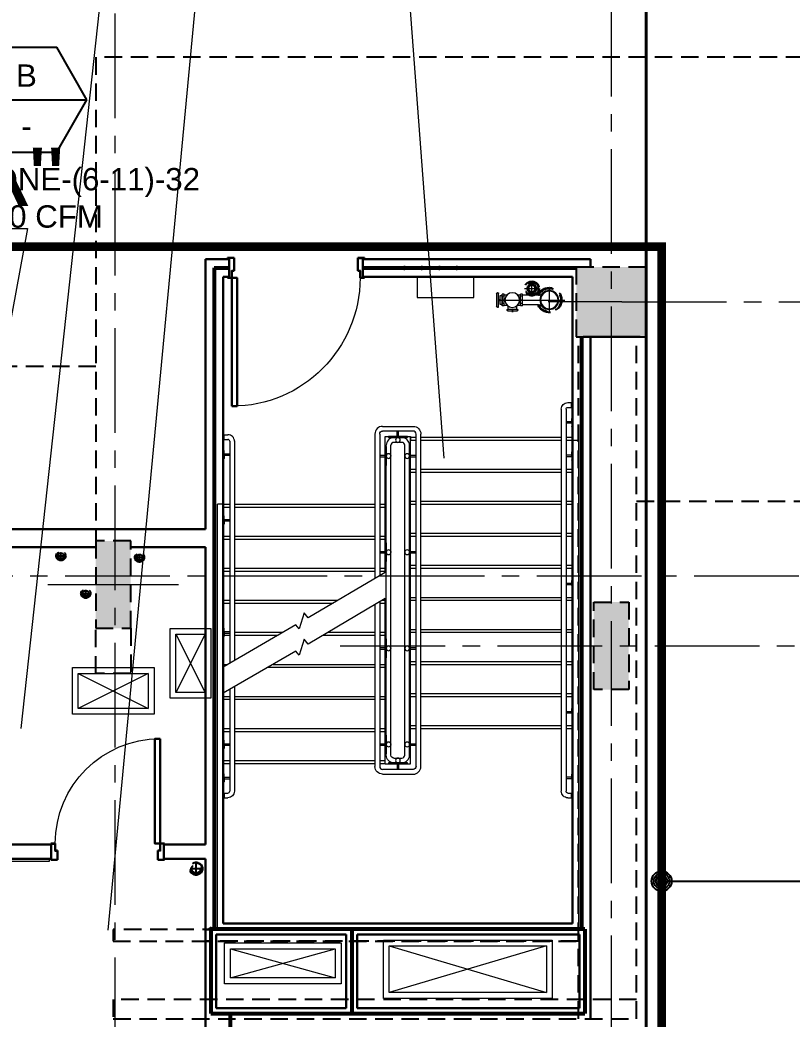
# Model space of a CAD drawing. Header units: inches. Extents: x -26012 to 27, y -3347 to 2082.
# Drawn here: x -23424.1 to -23158.9, y 775.1 to 1118 of the extents above; entities that cross this region are included whole.
import ezdxf
from ezdxf import colors
from ezdxf.entities.mleader import LeaderData, LeaderLine
from ezdxf.enums import TextEntityAlignment as Align
from ezdxf.math import Vec2, Vec3

# ---------------------------------------------------------------- set-up
doc = ezdxf.new("R2010")
doc.units = ezdxf.units.IN
doc.header["$LTSCALE"] = 48
doc.header["$MEASUREMENT"] = 0
for name, pattern in [('A_Column Grid$0$CENTER2', [1.125, 0.75, -0.125, 0.125, -0.125]), ('Core Callout Boundary$0$DASHED2', [0.375, 0.25, -0.125]), ('NB - 5th floor_plan$0$HIDDEN2', [0.1875, 0.125, -0.0625])]:
    doc.linetypes.add(name, pattern=pattern)
doc.layers.get('0').update_dxf_attribs({"plot": 0})
for name, color, linetype in [('A104$0$A-ANNO-PATT-1-12', 8, 'Continuous'), ('A104$0$A-AREA-IDEN', 8, 'Continuous'), ('A104$0$A-DOOR', 8, 'Continuous'), ('A104$0$A-DOOR-FRAM', 8, 'Continuous'), ('A104$0$A-FLOR-CURB', 8, 'Continuous'), ('A104$0$A-FLOR-HRAL', 8, 'Continuous'), ('A104$0$A-FLOR-OPENING', 8, 'Continuous'), ('A104$0$A-FLOR-SLAB', 8, 'Continuous'), ('A104$0$A-FLOR-SPRK', 8, 'Continuous'), ('A104$0$A-FLOR-STRS', 8, 'Continuous'), ('A104$0$A-GRID-COLS', 8, 'Continuous'), ('A104$0$A-PLYWOOD', 8, 'Continuous'), ('A104$0$A-WALL-FULL-INTR', 8, 'Continuous'), ('A104$0$bc104 - A-WALL-FIRE', 8, 'Continuous'), ('A104$0$M-HVAC-Supp', 8, 'Continuous'), ('A_Column Grid$0$A-GRID-GRD1-15', 8, 'A_Column Grid$0$CENTER2'), ('Core Callout Boundary$0$A-Detl-Iden', 6, 'Continuous'), ('Core Callout Boundary$0$M-Anno-Symb', 102, 'Continuous'), ('M-HVAC-anno', 6, 'Continuous'), ('M-HVAC-blck', 6, 'Continuous'), ('M-HVAC-TEXT', 6, 'Continuous'), ('NB - 5th floor_plan$0$stcbeams', 1, 'NB - 5th floor_plan$0$HIDDEN2'), ('NB - 5th floor_plan$0$STCCOLS1', 1, 'NB - 5th floor_plan$0$HIDDEN2'), ('NB - 5th floor_plan$0$STDROPS', 1, 'NB - 5th floor_plan$0$HIDDEN2'), ('NB - 5th floor_plan$0$STPJ', 1, 'NB - 5th floor_plan$0$HIDDEN2'), ('NB - 5th floor_plan$0$STWETSTACK', 1, 'NB - 5th floor_plan$0$HIDDEN2'), ('XREF', 8, 'Continuous')]:
    doc.layers.add(name, color=color, linetype=linetype)
doc.styles.add('A104$0$Arial', font='arial.ttf', dxfattribs={"height": 0.076839})
doc.styles.add('Core Callout Boundary$0$MAMEP ANNO', font='arial.ttf', dxfattribs={"height": 0.101562})
doc.styles.add('M08', font='arial.ttf', dxfattribs={"height": 7.68})
doc.styles.get("Standard").update_dxf_attribs({"font": 'simplex.shx'})

# ---------------------------------------------------------------- blocks, each defined once
blk = doc.blocks.new('A104')
at = {"layer": 'A104$0$A-ANNO-PATT-1-12', "lineweight": 30}
for points in [[(-23209.0239, 1009.1697, 0), (-23209.0239, 1033.1697, 0), (-23233.0239, 1009.1697, 0), (-23233.0239, 1033.1697, 0)], [(-23386.0364, 909.1574), (-23386.0364, 939.1574), (-23398.0364, 909.1574), (-23398.0364, 939.1574)], [(-23227.0133, 918.1574), (-23215.0134, 918.1574), (-23227.0133, 888.1574), (-23215.0134, 888.1574)]]:
    blk.add_solid(points, dxfattribs=at)
at = {"layer": 'A104$0$A-AREA-IDEN', "lineweight": 13}
blk.add_line((-23567.0737, 1046.3437, 0.2066), (-23421.5321, 1046.3437, 0.2066), dxfattribs=at)
at = {"layer": 'A104$0$A-AREA-IDEN', "lineweight": 0}
blk.add_line((-23421.5321, 1046.3437, 0.2066), (-23468.6698, 790.0692, 0.2066), dxfattribs=at)
at = {"layer": 'A104$0$A-AREA-IDEN', "lineweight": 0, "elevation": 0.2066, "flags": 128}
for points in [[(-23342.5379, 1325.3785), (-23305.4204, 1325.3785), (-23278.459, 967.614)], [(-23421.5321, 1233.5393), (-23353.4468, 1233.5393), (-23393.9075, 805.6001)], [(-23410.8926, 1139.502), (-23394.8812, 1139.5163), (-23423.755, 874.7674)]]:
    blk.add_lwpolyline(points, dxfattribs=at)
at = {"layer": 'A104$0$A-DOOR', "lineweight": 0, "extrusion": (0, 0, -1)}
for centre, radius, start, end in [((23351.273, 1029.4198), 44, 180, 270), ((23375.9727, 835.2821), 36, 0, 90)]:
    blk.add_arc(centre, radius, start, end, dxfattribs=at)
at = {"layer": 'A104$0$A-DOOR', "lineweight": 30}
for points in [[(-23351.273, 985.4198), (-23349.523, 985.4198), (-23349.523, 1029.4198), (-23351.273, 1029.4198)], [(-23375.9727, 871.2821), (-23377.7227, 871.2821), (-23377.7227, 835.2821), (-23375.9727, 835.2821)]]:
    blk.add_3dface(points, dxfattribs=at)
at = {"layer": 'A104$0$A-DOOR-FRAM', "lineweight": 30}
for p, q in [((-23350.5221, 1036.2947), (-23352.7736, 1036.2947)), ((-23352.7736, 1036.2947), (-23352.7736, 1035.9197)), ((-23350.5221, 1031.8419), (-23350.5221, 1036.2947)), ((-23308.0231, 1036.2947), (-23305.7717, 1036.2947)), ((-23308.0231, 1031.8419), (-23308.0231, 1036.2947)), ((-23305.7717, 1036.2947), (-23305.7717, 1035.9197)), ((-23352.7736, 1029.4197), (-23352.7736, 1029.7947)), ((-23352.7736, 1029.4197), (-23351.2726, 1029.4197)), ((-23351.2726, 1029.4197), (-23351.2726, 1031.8419)), ((-23351.2726, 1031.8419), (-23350.5221, 1031.8419)), ((-23307.2726, 1031.8419), (-23308.0231, 1031.8419)), ((-23307.2726, 1029.4197), (-23307.2726, 1031.8419)), ((-23305.7717, 1029.4197), (-23307.2726, 1029.4197)), ((-23305.7717, 1029.4197), (-23305.7717, 1029.7947)), ((-23413.4741, 835.2822), (-23411.9731, 835.2822)), ((-23413.4741, 835.2822), (-23413.4741, 834.9072)), ((-23411.9731, 835.2822), (-23411.9731, 832.86)), ((-23374.4721, 835.2822), (-23375.9731, 835.2822)), ((-23375.9731, 835.2822), (-23375.9731, 832.86)), ((-23374.4721, 835.2822), (-23374.4721, 834.9072)), ((-23413.4741, 829.6605), (-23413.4741, 830.0355)), ((-23411.9731, 832.86), (-23411.2226, 832.86)), ((-23411.2226, 832.86), (-23411.2226, 829.6605)), ((-23375.9731, 832.86), (-23376.7236, 832.86)), ((-23376.7236, 832.86), (-23376.7236, 829.6572)), ((-23374.4721, 829.6572), (-23374.4721, 830.0322)), ((-23411.2226, 829.6605), (-23413.4741, 829.6605)), ((-23376.7236, 829.6572), (-23374.4721, 829.6572))]:
    blk.add_line(p, q, dxfattribs=at)
at = {"layer": 'A104$0$A-DOOR-FRAM', "lineweight": 13}
for p, q in [((-23352.6235, 1035.9197), (-23352.7736, 1035.9197)), ((-23350.6722, 1036.1446), (-23352.6235, 1036.1446)), ((-23352.6235, 1036.1446), (-23352.6235, 1035.9197)), ((-23350.6722, 1031.992), (-23350.6722, 1036.1446)), ((-23307.873, 1031.992), (-23307.873, 1036.1446)), ((-23307.873, 1036.1446), (-23305.9218, 1036.1446)), ((-23305.9218, 1036.1446), (-23305.9218, 1035.9197)), ((-23305.9218, 1035.9197), (-23305.7717, 1035.9197)), ((-23352.7736, 1029.7947), (-23352.6235, 1029.7947)), ((-23352.6235, 1029.5698), (-23352.6235, 1029.7947)), ((-23352.6235, 1029.5698), (-23351.4227, 1029.5698)), ((-23351.4227, 1029.5698), (-23351.4227, 1031.992)), ((-23351.4227, 1031.992), (-23350.6722, 1031.992)), ((-23307.1225, 1031.992), (-23307.873, 1031.992)), ((-23307.1225, 1029.5698), (-23307.1225, 1031.992)), ((-23305.9218, 1029.5698), (-23307.1225, 1029.5698)), ((-23305.7717, 1029.7947), (-23305.9218, 1029.7947)), ((-23305.9218, 1029.5698), (-23305.9218, 1029.7947)), ((-23413.4741, 834.9072), (-23413.324, 834.9072)), ((-23413.324, 835.1321), (-23412.1232, 835.1321)), ((-23413.324, 835.1321), (-23413.324, 834.9072)), ((-23412.1232, 835.1321), (-23412.1232, 832.7099)), ((-23374.6222, 835.1321), (-23375.823, 835.1321)), ((-23375.823, 835.1321), (-23375.823, 832.7099)), ((-23374.6222, 835.1321), (-23374.6222, 834.9072)), ((-23374.4721, 834.9072), (-23374.6222, 834.9072)), ((-23413.324, 830.0355), (-23413.4741, 830.0355)), ((-23413.324, 829.8106), (-23413.324, 830.0355)), ((-23412.1232, 832.7099), (-23411.3727, 832.7099)), ((-23411.3727, 832.7099), (-23411.3727, 829.8106)), ((-23375.823, 832.7099), (-23376.5735, 832.7099)), ((-23376.5735, 832.7099), (-23376.5735, 829.8073)), ((-23374.6222, 829.8073), (-23374.6222, 830.0322)), ((-23374.6222, 830.0322), (-23374.4721, 830.0322)), ((-23411.3727, 829.8106), (-23413.324, 829.8106)), ((-23376.5735, 829.8073), (-23374.6222, 829.8073))]:
    blk.add_line(p, q, dxfattribs=at)
at = {"layer": 'A104$0$A-FLOR-CURB', "lineweight": 0}
for points in [[(-23372.5236, 909.1574), (-23358.5236, 909.1574), (-23358.5236, 885.1574), (-23372.5236, 885.1574)], [(-23406.0337, 895.6574), (-23378.0337, 895.6574), (-23378.0337, 879.6574), (-23406.0337, 879.6574)]]:
    blk.add_3dface(points, dxfattribs=at)
at = {"layer": 'A104$0$A-FLOR-HRAL', "lineweight": 13}
for p, q in [((-23238.1484, 984.3431), (-23238.1484, 853.2315)), ((-23236.5234, 984.3431), (-23236.5234, 853.2315)), ((-23235.8984, 986.6186), (-23234.6486, 986.6186)), ((-23235.8984, 984.9707), (-23234.6486, 984.9707)), ((-23234.6486, 984.9707), (-23234.6486, 986.6186)), ((-23299.5236, 978.4822), (-23289.0236, 978.4822)), ((-23353.8988, 975.6073), (-23352.6486, 975.6073)), ((-23353.8988, 973.9823), (-23353.8988, 975.6073)), ((-23353.8988, 973.9823), (-23352.6486, 973.9823)), ((-23302.1482, 975.8572), (-23302.1486, 926.2911)), ((-23300.5232, 975.8569), (-23300.5236, 927.2499)), ((-23289.0236, 976.8572), (-23299.5236, 976.8572)), ((-23292.8986, 974.6072), (-23295.6486, 974.6072)), ((-23288.0239, 861.7322), (-23288.0235, 975.8568)), ((-23286.3989, 861.7322), (-23286.3985, 975.858)), ((-23352.0228, 973.3573), (-23352.0234, 897.1706)), ((-23350.3979, 973.4734), (-23350.3984, 898.1087)), ((-23298.2735, 926.6135), (-23298.2732, 971.9765)), ((-23296.6485, 927.5723), (-23296.6482, 971.9787)), ((-23292.8986, 972.9822), (-23295.6486, 972.9822)), ((-23291.899, 865.6078), (-23291.8986, 971.9822)), ((-23290.274, 865.6082), (-23290.2736, 971.9822)), ((-23298.274, 865.6072), (-23298.2735, 926.6135)), ((-23296.649, 865.6072), (-23296.6485, 927.5723)), ((-23302.1486, 917.2911), (-23302.149, 861.7322)), ((-23300.5236, 918.2499), (-23300.524, 861.7325)), ((-23352.0235, 888.1706), (-23352.024, 853.2314)), ((-23350.3985, 889.1086), (-23350.399, 853.2314)), ((-23295.649, 864.6072), (-23292.899, 864.6072)), ((-23289.0239, 860.7322), (-23299.524, 860.7322)), ((-23295.649, 862.9822), (-23292.899, 862.9822)), ((-23299.524, 859.1072), (-23289.0239, 859.1072)), ((-23353.8989, 852.6064), (-23352.649, 852.6064)), ((-23353.8989, 852.6064), (-23353.8989, 850.9814)), ((-23353.8989, 850.9814), (-23352.649, 850.9814)), ((-23235.8984, 852.6065), (-23234.6484, 852.6065)), ((-23235.8984, 850.9815), (-23234.6484, 850.9815)), ((-23234.6484, 850.9815), (-23234.6484, 852.6065))]:
    blk.add_line(p, q, dxfattribs=at)
at = {"layer": 'A104$0$A-FLOR-HRAL', "lineweight": 0}
for p, q in [((-23234.5559, 979.7865), (-23234.5559, 981.0966)), ((-23234.3123, 981.2841), (-23234.3684, 981.2841)), ((-23234.3123, 978.2773), (-23234.3123, 981.2841)), ((-23234.6809, 980.0365), (-23236.5245, 980.0365)), ((-23234.6809, 979.5365), (-23236.5245, 979.5365)), ((-23234.5559, 979.7865), (-23234.5559, 978.4648)), ((-23234.3123, 978.2773), (-23234.3684, 978.2773)), ((-23294.5236, 974.6072), (-23294.5236, 976.8572)), ((-23294.0236, 974.6072), (-23294.0236, 976.8572)), ((-23354.2351, 970.2982), (-23354.179, 970.2982)), ((-23354.2351, 967.2915), (-23354.2351, 970.2982)), ((-23354.2351, 967.2915), (-23354.179, 967.2915)), ((-23353.9915, 968.8006), (-23353.9915, 970.1107)), ((-23353.9915, 968.8006), (-23353.9915, 967.479)), ((-23353.8665, 969.0506), (-23352.0229, 969.0506)), ((-23353.8665, 968.5506), (-23352.0229, 968.5506)), ((-23300.5233, 968.5447), (-23298.2733, 968.5447)), ((-23300.5233, 968.0447), (-23298.2733, 968.0447)), ((-23290.2736, 968.5447), (-23288.0236, 968.5447)), ((-23290.2736, 968.0447), (-23288.0236, 968.0447)), ((-23234.6809, 968.5505), (-23236.5245, 968.5505)), ((-23234.6809, 968.0505), (-23236.5245, 968.0505)), ((-23234.5559, 968.3005), (-23234.5559, 969.6106)), ((-23234.5559, 968.3005), (-23234.5559, 966.9788)), ((-23234.3123, 969.7981), (-23234.3684, 969.7981)), ((-23234.3123, 966.7913), (-23234.3123, 969.7981)), ((-23234.3123, 966.7913), (-23234.3684, 966.7913)), ((-23354.2351, 947.7983), (-23354.179, 947.7983)), ((-23354.2351, 947.7983), (-23354.2351, 944.7915)), ((-23353.9915, 946.2891), (-23353.9915, 947.6108)), ((-23353.8665, 946.5391), (-23352.0229, 946.5391)), ((-23354.2351, 944.7915), (-23354.179, 944.7915)), ((-23353.9915, 946.2891), (-23353.9915, 944.979)), ((-23353.8665, 946.0391), (-23352.0229, 946.0391)), ((-23300.5233, 935.5447), (-23298.2733, 935.5447)), ((-23300.5233, 935.0447), (-23298.2733, 935.0447)), ((-23290.2736, 935.5447), (-23288.0236, 935.5447)), ((-23290.2736, 935.0447), (-23288.0236, 935.0447)), ((-23234.6809, 924.5386), (-23236.5245, 924.5386)), ((-23234.6809, 924.0386), (-23236.5245, 924.0386)), ((-23234.5559, 924.2886), (-23234.5559, 925.6103)), ((-23234.5559, 924.2886), (-23234.5559, 922.9785)), ((-23234.3123, 925.7978), (-23234.3684, 925.7978)), ((-23234.3123, 922.791), (-23234.3684, 922.791)), ((-23234.3123, 925.7978), (-23234.3123, 922.791)), ((-23354.2351, 909.2982), (-23354.179, 909.2982)), ((-23354.2351, 909.2982), (-23354.2351, 906.2914)), ((-23353.9915, 907.789), (-23353.9915, 909.1107)), ((-23354.2351, 906.2914), (-23354.179, 906.2914)), ((-23353.9915, 907.789), (-23353.9915, 906.4789)), ((-23353.8665, 908.039), (-23352.0229, 908.039)), ((-23353.8665, 907.539), (-23352.0229, 907.539)), ((-23300.5233, 902.5447), (-23298.2733, 902.5447)), ((-23300.5233, 902.0447), (-23298.2733, 902.0447)), ((-23290.2736, 902.5447), (-23288.0236, 902.5447)), ((-23290.2736, 902.0447), (-23288.0236, 902.0447)), ((-23234.5558, 880.2882), (-23234.5558, 881.6099)), ((-23234.3123, 881.7974), (-23234.3683, 881.7974)), ((-23234.3123, 881.7974), (-23234.3123, 878.7906)), ((-23234.6808, 880.5382), (-23236.5245, 880.5382)), ((-23234.6808, 880.0382), (-23236.5245, 880.0382)), ((-23234.5558, 880.2882), (-23234.5558, 878.9781)), ((-23234.3123, 878.7906), (-23234.3683, 878.7906)), ((-23354.2351, 870.7981), (-23354.179, 870.7981)), ((-23354.2351, 870.7981), (-23354.2351, 867.7913)), ((-23354.2351, 867.7913), (-23354.179, 867.7913)), ((-23353.9915, 869.2889), (-23353.9915, 870.6106)), ((-23353.9915, 869.2889), (-23353.9915, 867.9788)), ((-23353.8665, 869.5389), (-23352.0229, 869.5389)), ((-23353.8665, 869.0389), (-23352.0229, 869.0389)), ((-23300.5233, 869.5447), (-23298.2733, 869.5447)), ((-23300.5233, 869.0447), (-23298.2733, 869.0447)), ((-23290.2736, 869.5447), (-23288.0236, 869.5447)), ((-23290.2736, 869.0447), (-23288.0236, 869.0447)), ((-23294.524, 862.9822), (-23294.524, 860.7322)), ((-23294.024, 862.9822), (-23294.024, 860.7322)), ((-23354.2351, 859.2973), (-23354.179, 859.2973)), ((-23354.2351, 859.2973), (-23354.2351, 856.2906)), ((-23353.9915, 857.7882), (-23353.9915, 859.1098)), ((-23353.9915, 857.7882), (-23353.9915, 856.4781)), ((-23353.8665, 858.0382), (-23352.0229, 858.0382)), ((-23353.8665, 857.5382), (-23352.0229, 857.5382)), ((-23234.6809, 858.0382), (-23236.5245, 858.0382)), ((-23234.6809, 857.5382), (-23236.5245, 857.5382)), ((-23234.5559, 857.7882), (-23234.5559, 859.1098)), ((-23234.5559, 857.7882), (-23234.5559, 856.4781)), ((-23234.3123, 859.2973), (-23234.3684, 859.2973)), ((-23234.3123, 859.2973), (-23234.3123, 856.2906)), ((-23354.2351, 856.2906), (-23354.179, 856.2906)), ((-23234.3123, 856.2906), (-23234.3684, 856.2906))]:
    blk.add_line(p, q, dxfattribs=at)
at = {"layer": 'A104$0$A-FLOR-HRAL', "lineweight": 13, "extrusion": (0, 0, -1)}
for centre, radius, start, end in [((23235.8984, 984.3686), 2.25, 0.12651, 89.999997), ((23235.8984, 984.3457), 0.625, 359.761896, 89.999997), ((23289.0236, 975.8572), 2.625, 90, 179.982985), ((23299.5236, 975.8572), 1, 359.984657, 90.000033), ((23295.649, 865.6072), 2.625, 270.000001, 360), ((23295.649, 865.6072), 1, 270.000001, 360), ((23299.524, 861.7322), 2.625, 270, 360), ((23289.0239, 861.7322), 1, 180, 270.000033), ((23352.649, 853.2314), 2.25, 179.999997, 269.999996), ((23235.8984, 853.2315), 2.25, 269.999997, 359.999999), ((23235.8984, 853.2315), 0.625, 269.999997, 359.999999)]:
    blk.add_arc(centre, radius, start, end, dxfattribs=at)
at = {"layer": 'A104$0$A-FLOR-HRAL', "lineweight": 0, "extrusion": (0, 0, -1)}
for centre, radius, start, end in [((23234.3684, 981.0966), 0.1875, 0, 90), ((23234.6809, 979.4115), 0.125, 90, 180), ((23234.3684, 978.4648), 0.1875, 270, 0), ((23353.8665, 969.1756), 0.125, 270, 0), ((23234.6809, 967.9255), 0.125, 90, 180), ((23234.3684, 969.6106), 0.1875, 0, 90), ((23234.3684, 966.9788), 0.1875, 270, 0), ((23354.179, 947.6108), 0.1875, 90, 180), ((23353.8665, 946.6641), 0.125, 270, 0), ((23354.179, 944.979), 0.1875, 180, 270), ((23234.6809, 923.9136), 0.125, 90, 180), ((23354.179, 909.1107), 0.1875, 90, 180), ((23354.179, 906.4789), 0.1875, 180, 270), ((23353.8665, 908.164), 0.125, 270, 0), ((23234.6808, 879.9132), 0.125, 90, 180), ((23354.179, 870.6106), 0.1875, 90, 180), ((23354.179, 867.9788), 0.1875, 180, 270), ((23353.8665, 869.6639), 0.125, 270, 0), ((23354.179, 859.1098), 0.1875, 90, 180), ((23353.8665, 858.1632), 0.125, 270, 0), ((23234.6809, 857.4132), 0.125, 90, 180), ((23354.179, 856.4781), 0.1875, 180, 270)]:
    blk.add_arc(centre, radius, start, end, dxfattribs=at)
at = {"layer": 'A104$0$A-FLOR-HRAL', "lineweight": 13}
for centre, radius, start, end in [((-23299.5236, 975.8572), 2.625, 90, 180), ((-23352.6486, 973.3573), 2.25, 0.000003, 90.000003), ((-23352.6486, 973.3573), 0.625, 0.000003, 90.000004), ((-23295.6486, 971.9822), 2.625, 89.999967, 180.123302), ((-23292.8986, 971.9822), 2.625, 0, 89.999967), ((-23289.0236, 975.8572), 1, 359.976506, 90.000033), ((-23295.6486, 971.9822), 1, 89.999967, 180.199773), ((-23292.8986, 971.9822), 1, 0, 89.999967), ((-23292.899, 865.6072), 2.625, 269.999999, 0.021476), ((-23292.899, 865.6072), 1, 269.999999, 0.034794), ((-23299.524, 861.7322), 1, 179.983187, 270.000033), ((-23289.0239, 861.7322), 2.625, 270, 0.000889), ((-23352.649, 853.2314), 0.625, 270.000003, 0.000003)]:
    blk.add_arc(centre, radius, start, end, dxfattribs=at)
at = {"layer": 'A104$0$A-FLOR-HRAL', "lineweight": 0}
for centre, radius, start, end in [((-23234.6809, 980.1615), 0.125, 270, 0), ((-23354.179, 970.1107), 0.1875, 0, 90), ((-23354.179, 967.479), 0.1875, 270, 0), ((-23353.8665, 968.4256), 0.125, 90, 180), ((-23234.6809, 968.6755), 0.125, 270, 0), ((-23353.8665, 945.9141), 0.125, 90, 180), ((-23234.6809, 924.6636), 0.125, 270, 0), ((-23234.3684, 925.6103), 0.1875, 90, 180), ((-23234.3684, 922.9785), 0.1875, 180, 270), ((-23353.8665, 907.414), 0.125, 90, 180), ((-23234.3683, 881.6099), 0.1875, 90, 180), ((-23234.6808, 880.6632), 0.125, 270, 0), ((-23234.3683, 878.9781), 0.1875, 180, 270), ((-23353.8665, 868.9139), 0.125, 90, 180), ((-23353.8665, 857.4132), 0.125, 90, 180), ((-23234.6809, 858.1632), 0.125, 270, 0), ((-23234.3684, 859.1098), 0.1875, 90, 180), ((-23234.3684, 856.4781), 0.1875, 180, 270)]:
    blk.add_arc(centre, radius, start, end, dxfattribs=at)
at = {"layer": 'A104$0$A-FLOR-OPENING', "lineweight": 0}
for p, q in [((-23286.3986, 973.7947), (-23238.1483, 973.7947)), ((-23236.5234, 973.7947), (-23232.2736, 973.7947)), ((-23232.2736, 973.7947), (-23232.2732, 805.7947)), ((-23356.2739, 805.7948), (-23356.2737, 951.795)), ((-23354.2737, 951.795), (-23356.2737, 951.795)), ((-23350.3986, 951.795), (-23302.1486, 951.795)), ((-23232.2732, 805.7947), (-23356.2739, 805.7948))]:
    blk.add_line(p, q, dxfattribs=at)
at = {"layer": 'A104$0$A-FLOR-OPENING', "lineweight": 0, "flags": 128}
blk.add_lwpolyline([(-23300.5236, 951.795), (-23298.6486, 951.795), (-23298.6486, 974.9822), (-23289.8986, 974.9822), (-23289.8986, 973.7947), (-23288.0236, 973.7947)], dxfattribs=at)
at = {"layer": 'A104$0$A-FLOR-OPENING', "lineweight": 0}
for points in [[(-23370.5236, 907.1574), (-23360.5236, 907.1574), (-23360.5236, 887.1574), (-23370.5236, 887.1574)], [(-23404.0337, 893.6574), (-23380.0337, 893.6574), (-23380.0337, 881.6574), (-23404.0337, 881.6574)], [(-23353.7736, 801.1574), (-23313.7736, 801.1574), (-23313.7736, 787.1574), (-23353.7736, 787.1574)], [(-23299.2736, 802.1574), (-23241.2736, 802.1574), (-23241.2736, 782.1574), (-23299.2736, 782.1574)]]:
    blk.add_3dface(points, dxfattribs=at)
at = {"layer": 'A104$0$A-FLOR-SLAB', "lineweight": 0}
for p, q in [((-23370.5236, 907.1574), (-23360.5236, 887.1574)), ((-23360.5236, 907.1574), (-23370.5236, 887.1574)), ((-23404.0337, 893.6574), (-23380.0337, 881.6574)), ((-23380.0337, 893.6574), (-23404.0337, 881.6574))]:
    blk.add_line(p, q, dxfattribs=at)
at = {"layer": 'A104$0$A-FLOR-SPRK', "lineweight": 0}
for p, q in [((-23250.7503, 1025.7947), (-23245.797, 1025.7947)), ((-23248.2736, 1023.318), (-23248.2736, 1028.2713)), ((-23242.2736, 1026.1754), (-23242.2736, 1021.845)), ((-23259.6585, 1021.845), (-23242.2736, 1021.845)), ((-23242.2736, 1021.845), (-23236.985, 1021.845)), ((-23242.2736, 1021.845), (-23242.2736, 1017.5146))]:
    blk.add_line(p, q, dxfattribs=at)
at = {"layer": 'A104$0$A-FLOR-SPRK', "lineweight": 13}
for p, q in [((-23258.4719, 1019.846), (-23258.4719, 1023.868)), ((-23257.7219, 1023.845), (-23258.4719, 1023.845)), ((-23257.7407, 1023.1134), (-23258.4719, 1023.1134)), ((-23257.7219, 1019.845), (-23257.7219, 1023.845)), ((-23257.7219, 1023.595), (-23256.7822, 1023.595)), ((-23253.1902, 1023.595), (-23252.1793, 1023.595)), ((-23252.1793, 1019.846), (-23252.1793, 1023.868)), ((-23251.4293, 1023.845), (-23252.1793, 1023.845)), ((-23251.4481, 1023.1134), (-23252.1793, 1023.1134)), ((-23251.4293, 1019.845), (-23251.4293, 1023.845)), ((-23245.9618, 1023.47), (-23251.4293, 1023.47)), ((-23257.7407, 1020.6927), (-23258.4907, 1020.6927)), ((-23257.7407, 1021.8418), (-23258.4719, 1021.8418)), ((-23257.7219, 1020.6927), (-23258.4719, 1020.6927)), ((-23257.7219, 1019.845), (-23258.4719, 1019.845)), ((-23257.7219, 1020.095), (-23256.7822, 1020.095)), ((-23256.6807, 1018.7569), (-23253.1807, 1018.7569)), ((-23256.6807, 1018.0821), (-23256.6807, 1018.7569)), ((-23256.4307, 1018.7569), (-23256.4307, 1019.7618)), ((-23253.4307, 1018.7569), (-23253.4307, 1019.8667)), ((-23253.1807, 1018.0821), (-23253.1807, 1018.7569)), ((-23253.164, 1020.095), (-23252.1793, 1020.095)), ((-23251.4481, 1020.6927), (-23252.1981, 1020.6927)), ((-23251.4481, 1021.8418), (-23252.1793, 1021.8418)), ((-23251.4293, 1020.6927), (-23252.1793, 1020.6927)), ((-23251.4293, 1019.845), (-23252.1793, 1019.845)), ((-23245.9618, 1020.22), (-23251.4293, 1020.22)), ((-23256.6807, 1018.0821), (-23253.1807, 1018.0821))]:
    blk.add_line(p, q, dxfattribs=at)
at = {"layer": 'A104$0$A-FLOR-SPRK', "lineweight": 13, "flags": 128}
for points in [[(-23260.3522, 1024.1024), (-23260.3522, 1019.5921)], [(-23259.9467, 1024.3524), (-23260.1022, 1024.3524)], [(-23259.6967, 1019.5921), (-23259.6967, 1024.1024)], [(-23260.1022, 1019.3421), (-23259.9467, 1019.3421)]]:
    blk.add_lwpolyline(points, dxfattribs=at)
at = {"layer": 'A104$0$A-FLOR-SPRK', "lineweight": 30}
for radius in [1.4766, 1.2266]:
    blk.add_circle((-23248.2736, 1025.7947), radius, dxfattribs=at)
at = {"layer": 'A104$0$A-FLOR-SPRK', "lineweight": 13, "extrusion": (0, 0, -1)}
for radius in [3.25, 3]:
    blk.add_circle((23242.2736, 1021.845), radius, dxfattribs=at)
for centre, radius, start, end in [((23260.1022, 1024.1024), 0.25, 0, 90), ((23259.9467, 1024.1024), 0.25, 90, 180), ((23260.1022, 1019.5921), 0.25, 270, 0), ((23246.014, 1018.3531), 1.8674, 91.602858, 136.282189)]:
    blk.add_arc(centre, radius, start, end, dxfattribs=at)
at = {"layer": 'A104$0$A-FLOR-SPRK', "lineweight": 13}
for centre, radius, start, end in [((-23246.014, 1025.3369), 1.8674, 271.602858, 316.282189), ((-23259.9467, 1019.5921), 0.25, 270, 0)]:
    blk.add_arc(centre, radius, start, end, dxfattribs=at)
at = {"layer": 'A104$0$A-FLOR-SPRK', "lineweight": 13, "extrusion": (0, 0, -1)}
blk.add_ellipse((-23254.9731, 1021.8341), major_axis=(0, -2.5198), ratio=0.99998918, dxfattribs=at)
at = {"layer": 'A104$0$A-FLOR-SPRK', "lineweight": 0}
for points in [[(-23268.1362, 1029.7947), (-23287.6706, 1029.7947), (-23287.6706, 1022.7527), (-23268.1362, 1022.7527)], [(-23265.4466, 1029.7947), (-23265.4466, 1029.7947), (-23265.4466, 1029.7947)]]:
    blk.add_3dface(points, dxfattribs=at)
at = {"layer": 'A104$0$A-FLOR-SPRK', "lineweight": 13}
for points in [[(-23259.156, 1021.5965), (-23259.6864, 1021.5965), (-23259.6864, 1022.0427), (-23259.156, 1022.0427)], [(-23258.469, 1020.2821), (-23259.156, 1020.2821), (-23259.156, 1023.4175), (-23258.469, 1023.4175)], [(-23256.7998, 1018.2734), (-23256.7998, 1018.5513), (-23256.6807, 1018.5513), (-23256.6807, 1018.2734)], [(-23253.1807, 1018.2734), (-23253.1807, 1018.5513), (-23253.0616, 1018.5513), (-23253.0616, 1018.2734)], [(-23255.1368, 1018.0821), (-23255.1368, 1017.9293), (-23254.6999, 1017.9293), (-23254.6999, 1018.0821)]]:
    blk.add_3dface(points, dxfattribs=at)
at = {"layer": 'A104$0$A-FLOR-STRS', "lineweight": 0}
for p, q in [((-23298.6486, 974.9822), (-23289.8986, 974.9822)), ((-23298.6486, 928.3562), (-23298.6486, 974.9822)), ((-23289.8986, 862.6072), (-23289.8986, 974.9822)), ((-23289.8986, 974.7947), (-23288.0236, 974.7947)), ((-23286.3986, 974.7947), (-23238.1483, 974.7947)), ((-23236.5234, 974.7947), (-23234.2734, 974.7947)), ((-23289.8986, 963.7948), (-23288.0236, 963.7948)), ((-23286.3986, 963.7948), (-23238.1483, 963.7948)), ((-23236.5234, 963.7948), (-23234.2734, 963.7948)), ((-23354.2735, 950.795), (-23352.0236, 950.795)), ((-23350.3986, 950.795), (-23302.1486, 950.795)), ((-23300.5236, 950.795), (-23298.6486, 950.795)), ((-23289.8986, 952.7947), (-23288.0236, 952.7947)), ((-23286.3986, 952.7947), (-23238.1483, 952.7947)), ((-23236.5234, 952.7947), (-23234.2734, 952.7947)), ((-23354.2735, 939.7948), (-23352.0236, 939.7948)), ((-23350.3986, 939.7948), (-23302.1486, 939.7948)), ((-23300.5236, 939.7948), (-23298.6486, 939.7948)), ((-23289.8986, 941.7947), (-23288.0236, 941.7947)), ((-23286.3986, 941.7947), (-23238.1484, 941.7947)), ((-23236.5234, 941.7947), (-23234.2734, 941.7947)), ((-23289.8986, 930.7947), (-23288.0236, 930.7947)), ((-23286.3985, 930.7944), (-23238.1484, 930.7943)), ((-23236.5234, 930.7947), (-23234.2734, 930.7947)), ((-23354.2735, 928.7947), (-23352.0236, 928.7947)), ((-23350.3986, 928.7947), (-23302.1485, 928.7947)), ((-23300.5236, 928.7948), (-23298.6486, 928.7948)), ((-23298.6486, 862.6072), (-23298.6486, 919.3562)), ((-23289.8986, 919.7947), (-23288.0236, 919.7947)), ((-23286.3985, 919.7944), (-23238.1484, 919.7943)), ((-23236.5234, 919.7947), (-23234.2734, 919.7947)), ((-23354.2735, 917.7945), (-23352.0236, 917.7945)), ((-23350.3986, 917.7947), (-23316.5481, 917.7947)), ((-23300.5236, 917.7941), (-23298.6486, 917.7941)), ((-23289.8986, 908.7945), (-23288.0236, 908.7945)), ((-23286.3985, 908.7944), (-23238.1484, 908.7943)), ((-23236.5234, 908.7945), (-23234.2734, 908.7945)), ((-23353.9915, 906.7944), (-23352.0236, 906.7944)), ((-23350.3986, 906.7947), (-23335.3513, 906.7947)), ((-23319.9377, 906.7947), (-23302.1486, 906.7947)), ((-23300.5236, 906.7941), (-23298.6486, 906.7941)), ((-23338.816, 895.7947), (-23302.1486, 895.7947)), ((-23300.5236, 895.7941), (-23298.6486, 895.7941)), ((-23289.8986, 897.7944), (-23288.0236, 897.7944)), ((-23286.3986, 897.7944), (-23238.1484, 897.7943)), ((-23236.5234, 897.7943), (-23234.2734, 897.7943)), ((-23354.2735, 884.7944), (-23352.0236, 884.7944)), ((-23350.3986, 884.7941), (-23302.1486, 884.7941)), ((-23300.5236, 884.7941), (-23298.6486, 884.7941)), ((-23289.8986, 886.7942), (-23288.0236, 886.7942)), ((-23286.3986, 886.7942), (-23238.1484, 886.7942)), ((-23236.5234, 886.7942), (-23234.2734, 886.7942)), ((-23289.8986, 875.7941), (-23288.0239, 875.7941)), ((-23286.3986, 875.7941), (-23238.1484, 875.794)), ((-23236.5234, 875.794), (-23234.2734, 875.794)), ((-23354.2735, 873.7939), (-23352.0236, 873.7939)), ((-23350.3986, 873.7939), (-23302.1486, 873.7939)), ((-23300.5236, 873.7939), (-23298.6486, 873.7939)), ((-23354.2739, 862.7941), (-23352.024, 862.7941)), ((-23350.399, 862.7941), (-23302.149, 862.7941)), ((-23300.524, 862.7941), (-23298.6486, 862.7941)), ((-23298.6486, 862.6072), (-23289.8986, 862.6072))]:
    blk.add_line(p, q, dxfattribs=at)
at = {"layer": 'A104$0$A-FLOR-STRS', "lineweight": 13}
for p, q in [((-23289.8986, 973.7947), (-23288.0236, 973.7947)), ((-23286.3986, 973.7947), (-23238.1483, 973.7947)), ((-23236.5234, 973.7947), (-23234.2736, 973.7947)), ((-23236.5234, 973.7947), (-23234.2736, 973.7947)), ((-23289.8986, 962.7948), (-23288.0236, 962.7948)), ((-23286.3986, 962.7948), (-23238.1483, 962.7948)), ((-23236.5234, 962.7948), (-23234.2736, 962.7948)), ((-23354.2737, 951.795), (-23352.0236, 951.795)), ((-23350.3986, 951.795), (-23302.1486, 951.795)), ((-23300.5236, 951.795), (-23298.6486, 951.795)), ((-23289.8986, 951.7947), (-23288.0236, 951.7947)), ((-23286.3986, 951.7947), (-23238.1483, 951.7947)), ((-23236.5234, 951.7947), (-23234.2736, 951.7947)), ((-23354.2737, 940.7948), (-23352.0236, 940.7948)), ((-23350.3986, 940.7948), (-23302.1486, 940.7948)), ((-23300.5236, 940.7948), (-23298.6486, 940.7948)), ((-23289.8986, 940.7947), (-23288.0236, 940.7947)), ((-23286.3986, 940.7947), (-23238.1484, 940.7947)), ((-23236.5234, 940.7947), (-23234.2736, 940.7947)), ((-23354.2737, 929.7947), (-23352.0236, 929.7947)), ((-23350.3986, 929.7947), (-23302.1485, 929.7947)), ((-23300.5236, 929.7948), (-23298.6486, 929.7948)), ((-23289.8986, 929.7947), (-23288.0236, 929.7947)), ((-23286.3985, 929.7944), (-23238.1484, 929.7943)), ((-23236.5234, 929.7947), (-23234.2736, 929.7947)), ((-23354.2737, 918.7945), (-23352.0236, 918.7945)), ((-23350.3986, 918.7947), (-23314.8533, 918.7947)), ((-23299.6003, 918.7947), (-23298.6486, 918.7947)), ((-23289.8986, 918.7947), (-23288.0236, 918.7947)), ((-23286.3985, 918.7944), (-23238.1484, 918.7943)), ((-23236.5234, 918.7947), (-23234.398, 918.7947)), ((-23350.3986, 907.7947), (-23333.705, 907.7947)), ((-23318.2429, 907.7947), (-23302.1486, 907.7947)), ((-23300.5236, 907.7941), (-23298.6486, 907.7941)), ((-23289.8986, 907.7945), (-23288.0236, 907.7945)), ((-23286.3985, 907.7944), (-23238.1484, 907.7943)), ((-23236.5234, 907.7945), (-23234.2735, 907.7945)), ((-23354.2738, 896.7947), (-23352.6747, 896.7947)), ((-23337.0837, 896.7947), (-23302.1486, 896.7947)), ((-23300.5236, 896.7941), (-23298.6486, 896.7941)), ((-23289.8986, 896.7944), (-23288.0236, 896.7944)), ((-23286.3986, 896.7944), (-23238.1484, 896.7943)), ((-23236.5234, 896.7944), (-23234.2735, 896.7944)), ((-23354.2737, 885.7944), (-23352.0236, 885.7944)), ((-23354.2736, 885.7942), (-23352.0236, 885.7942)), ((-23350.3986, 885.7941), (-23302.1486, 885.7941)), ((-23300.5236, 885.7941), (-23298.6486, 885.7941)), ((-23289.8986, 885.7942), (-23288.0236, 885.7942)), ((-23286.3986, 885.7942), (-23238.1484, 885.7942)), ((-23236.5234, 885.7942), (-23234.2735, 885.7942)), ((-23354.2736, 874.7939), (-23352.0236, 874.7939)), ((-23350.3986, 874.7939), (-23302.1486, 874.7939)), ((-23300.5236, 874.7939), (-23298.6486, 874.7939)), ((-23289.8986, 874.7941), (-23288.0236, 874.7941)), ((-23286.3986, 874.7941), (-23238.1484, 874.794)), ((-23236.5234, 874.794), (-23234.2735, 874.794)), ((-23354.274, 863.7941), (-23352.024, 863.7941)), ((-23350.399, 863.7941), (-23302.149, 863.7941)), ((-23300.524, 863.7941), (-23298.6486, 863.7941))]:
    blk.add_line(p, q, dxfattribs=at)
at = {"layer": 'A104$0$A-FLOR-STRS', "lineweight": 0, "flags": 128}
for points in [[(-23298.6486, 928.3562), (-23325.0894, 912.7549), (-23326.4254, 914.4423), (-23328.154, 908.9886), (-23329.2776, 910.3611), (-23354.2739, 895.8715)], [(-23298.6486, 919.3562), (-23325.0894, 903.7549), (-23326.4254, 905.4423), (-23328.154, 899.9886), (-23329.2776, 901.3611), (-23354.2739, 886.8715)]]:
    blk.add_lwpolyline(points, dxfattribs=at)
at = {"layer": 'A104$0$A-FLOR-STRS', "lineweight": 0, "extrusion": (0, 0, -1)}
for centre in [(23294.2736, 973.7947), (23297.4484, 968.2947), (23291.0931, 968.2947), (23297.4484, 935.2947), (23291.0931, 935.2947), (23297.4484, 902.2947), (23291.0931, 902.2947), (23297.4484, 869.2947), (23291.0931, 869.2947), (23294.274, 863.7947)]:
    blk.add_circle(centre, 0.8125, dxfattribs=at)
at = {"layer": 'A104$0$A-FLOR-STRS', "lineweight": 0}
for points in [[(-23291.0236, 974.9822), (-23297.5236, 974.9822), (-23297.5236, 974.6072), (-23291.0236, 974.6072)], [(-23298.6483, 965.0447), (-23298.6483, 971.5447), (-23298.2733, 971.5447), (-23298.2733, 965.0447)], [(-23289.8986, 965.0447), (-23289.8986, 971.5447), (-23290.2736, 971.5447), (-23290.2736, 965.0447)], [(-23298.6483, 932.0447), (-23298.6483, 938.5447), (-23298.2733, 938.5447), (-23298.2733, 932.0447)], [(-23289.8986, 932.0447), (-23289.8986, 938.5447), (-23290.2736, 938.5447), (-23290.2736, 932.0447)], [(-23298.6483, 899.0447), (-23298.6483, 905.5447), (-23298.2733, 905.5447), (-23298.2733, 899.0447)], [(-23289.8986, 899.0447), (-23289.8986, 905.5447), (-23290.2736, 905.5447), (-23290.2736, 899.0447)], [(-23298.6483, 866.0447), (-23298.6483, 872.5447), (-23298.2733, 872.5447), (-23298.2733, 866.0447)], [(-23289.8986, 866.0447), (-23289.8986, 872.5447), (-23290.2736, 872.5447), (-23290.2736, 866.0447)], [(-23297.524, 862.6072), (-23291.024, 862.6072), (-23291.024, 862.9822), (-23297.524, 862.9822)]]:
    blk.add_3dface(points, dxfattribs=at)
at = {"layer": 'A104$0$A-GRID-COLS', "lineweight": 0}
for p, q in [((-23217.4113, 1021.1697), (-23242.7081, 1021.1697)), ((-23414.4628, 924.1574), (-23369.61, 924.1574))]:
    blk.add_line(p, q, dxfattribs=at)
at = {"layer": 'A104$0$A-PLYWOOD', "lineweight": 13}
blk.add_3dface([(-23444.5368, 829.2876), (-23413.9273, 829.2876), (-23413.9273, 830.0376), (-23444.5368, 830.0376)], dxfattribs=at)
at = {"layer": 'A104$0$A-WALL-FULL-INTR', "lineweight": 30}
for p, q in [((-23360.3986, 1035.9197), (-23360.3986, 943.1574)), ((-23360.3986, 1035.9197), (-23352.2736, 1035.9197)), ((-23352.2736, 1035.9197), (-23352.2736, 1029.7947)), ((-23306.2717, 1035.9197), (-23306.2716, 1029.7947)), ((-23306.2717, 1035.9197), (-23228.1486, 1035.9197)), ((-23228.1486, 1035.9197), (-23228.1486, 1033.1697)), ((-23354.2736, 1029.7947), (-23354.2736, 807.7948)), ((-23354.2736, 1029.7947), (-23352.2736, 1029.7947)), ((-23306.2717, 1029.7947), (-23234.2736, 1029.7947)), ((-23234.2736, 1029.7947), (-23234.2736, 807.7947)), ((-23228.1486, 1009.1697), (-23228.1486, 775.0447)), ((-23360.3986, 943.1574), (-23519.5735, 943.1574)), ((-23398.0364, 937.0324), (-23519.5735, 937.0324)), ((-23360.3986, 937.0324), (-23386.0364, 937.0324)), ((-23360.3986, 937.0324), (-23360.3986, 834.9075)), ((-23413.324, 834.9097), (-23482.6222, 834.9097)), ((-23413.324, 830.0376), (-23413.324, 834.9097)), ((-23360.3986, 834.9075), (-23374.6222, 834.9088)), ((-23374.6222, 830.0341), (-23374.6222, 834.9088)), ((-23413.324, 830.0376), (-23445.2367, 830.0376)), ((-23360.3986, 830.0294), (-23374.6222, 830.0341)), ((-23360.3986, 830.0294), (-23360.3986, 768.7847)), ((-23234.2736, 807.7947), (-23354.2736, 807.7948)), ((-23356.6486, 804.0452), (-23312.0236, 804.0453)), ((-23356.6486, 804.0452), (-23356.6486, 778.7985)), ((-23312.0236, 804.0453), (-23312.0236, 778.796)), ((-23308.2736, 804.0453), (-23308.2736, 778.7959)), ((-23231.8986, 804.0452), (-23308.2736, 804.0453)), ((-23231.8986, 804.0452), (-23231.8986, 778.7951)), ((-23312.0236, 778.796), (-23356.6486, 778.7985)), ((-23231.8986, 778.7951), (-23308.2736, 778.7959)), ((-23242.5241, 778.7952), (-23241.2742, 778.7952))]:
    blk.add_line(p, q, dxfattribs=at)
at = {"layer": 'A104$0$A-WALL-FULL-INTR', "lineweight": 30, "flags": 128}
blk.add_lwpolyline([(-23211.0222, 1009.1697), (-23230.6063, 1009.1697)], dxfattribs=at)
at = {"layer": 'A104$0$bc104 - A-WALL-FIRE', "lineweight": 53}
for p, q in [((-23357.3361, 1032.852), (-23352.2736, 1032.852)), ((-23357.3361, 1032.852), (-23357.3361, 805.9368)), ((-23306.1717, 1032.8572), (-23233.0239, 1032.8572)), ((-23231.2111, 1009.1697), (-23231.2111, 805.9368)), ((-23230.0236, 805.9368), (-23358.5236, 805.9368)), ((-23358.5236, 805.9368), (-23358.5236, 776.9229)), ((-23310.1486, 805.9467), (-23310.1486, 776.9229)), ((-23230.0236, 805.9368), (-23230.0236, 776.9229)), ((-23358.5236, 776.9229), (-23230.0236, 776.9229)), ((-23351.8884, 776.9229), (-23351.8885, 652.7846))]:
    blk.add_line(p, q, dxfattribs=at)
at = {"layer": 'A104$0$M-HVAC-Supp', "lineweight": 0, "ltscale": 0.017342}
for p, q in [((-23351.7736, 789.1574), (-23315.7736, 799.1574)), ((-23351.7736, 799.1574), (-23315.7736, 789.1574))]:
    blk.add_line(p, q, dxfattribs=at)
at = {"layer": 'A104$0$M-HVAC-Supp', "lineweight": 0, "ltscale": 0.131691}
for p, q in [((-23297.2736, 800.1574), (-23243.2736, 784.1574)), ((-23243.2736, 800.1574), (-23297.2736, 784.1574))]:
    blk.add_line(p, q, dxfattribs=at)
at = {"layer": 'A104$0$M-HVAC-Supp', "lineweight": 13, "ltscale": 0.017342}
blk.add_3dface([(-23351.7736, 799.1574), (-23315.7736, 799.1574), (-23315.7736, 789.1574), (-23351.7736, 789.1574)], dxfattribs=at)
at = {"layer": 'A104$0$M-HVAC-Supp', "lineweight": 13, "ltscale": 0.131691}
blk.add_3dface([(-23297.2736, 800.1574), (-23243.2736, 800.1574), (-23243.2736, 784.1574), (-23297.2736, 784.1574)], dxfattribs=at)
at = {"layer": 'A104$0$A-AREA-IDEN', "lineweight": 13, "insert": (-23567.0747, 1053.8227, 0.2066), "char_height": 19.999996, "attachment_point": 7, "line_spacing_factor": 0.6, "style": 'A104$0$Arial'}
blk.add_mtext('\\H1x;\\W1.24688;SP/FA "A"', dxfattribs=at)
blk = doc.blocks.new('NB - 5th floor_plan')
at = {"layer": 'NB - 5th floor_plan$0$stcbeams', "color": 1, "linetype": 'NB - 5th floor_plan$0$HIDDEN2'}
for p, q in [((-23232.27, 379.16), (-23232.27, 1009.17)), ((-23212.27, 379.16), (-23212.27, 1009.17))]:
    blk.add_line(p, q, dxfattribs=at)
blk.add_lwpolyline([(-23398.04, 909.16), (-23386.04, 909.16), (-23386.04, 893.66), (-23398.04, 893.66)], close=True, dxfattribs=at)
for points in [[(-23355.35, 805.79), (-23392.07, 805.79), (-23392.07, 801.77), (-23232.27, 801.77)], [(-23232.27, 801.77), (-23360.38, 801.77), (-23360.38, 805.79), (-23232.27, 805.8)], [(-23212.27, 781.77), (-23392.03, 781.77), (-23392.03, 775.07), (-23212.27, 775.07)]]:
    blk.add_lwpolyline(points, dxfattribs=at)
at = {"layer": 'NB - 5th floor_plan$0$STCCOLS1', "color": 1, "linetype": 'NB - 5th floor_plan$0$HIDDEN2', "elevation": 0}
blk.add_lwpolyline([(-23233.02, 1009.17), (-23209.02, 1009.17), (-23209.02, 1033.17), (-23233.02, 1033.17)], close=True, dxfattribs=at)
at = {"layer": 'NB - 5th floor_plan$0$STCCOLS1', "color": 1, "linetype": 'NB - 5th floor_plan$0$HIDDEN2'}
for points in [[(-23398.04, 909.16), (-23386.04, 909.16), (-23386.04, 939.16), (-23398.04, 939.16)], [(-23215.01, 888.16), (-23227.01, 888.16), (-23227.01, 918.16), (-23215.01, 918.16)]]:
    blk.add_lwpolyline(points, close=True, dxfattribs=at)
at = {"layer": 'NB - 5th floor_plan$0$STDROPS', "color": 1, "linetype": 'NB - 5th floor_plan$0$HIDDEN2'}
for p, q in [((-23137.02, 1105.17), (-23398.04, 1105.17)), ((-23398.04, 1105.17), (-23398.04, 939.16)), ((-23521.02, 999.16), (-23397.41, 999.16)), ((-23212.27, 952.77), (-23137.02, 952.77))]:
    blk.add_line(p, q, dxfattribs=at)
at = {"layer": 'NB - 5th floor_plan$0$STPJ', "color": 1, "linetype": 'NB - 5th floor_plan$0$HIDDEN2', "const_width": 1}
blk.add_lwpolyline([(-23209.02, 1531.6), (-23209.02, -7.4)], dxfattribs=at)
at = {"layer": 'NB - 5th floor_plan$0$STWETSTACK', "color": 1, "linetype": 'Continuous', "lineweight": 0}
for p, q in [((-23292.76, 1032.86, -0.01), (-23291.26, 1032.86, -0.01)), ((-23292.01, 1032.11, -0.01), (-23292.01, 1033.61, -0.01)), ((-23286.76, 1032.86, -0.01), (-23285.26, 1032.86, -0.01)), ((-23286.01, 1032.11, -0.01), (-23286.01, 1033.61, -0.01)), ((-23280.76, 1032.86, -0.01), (-23279.26, 1032.86, -0.01)), ((-23280.01, 1032.11, -0.01), (-23280.01, 1033.61, -0.01)), ((-23274.76, 1032.86, -0.01), (-23273.26, 1032.86, -0.01)), ((-23274.01, 1032.11, -0.01), (-23274.01, 1033.61, -0.01)), ((-23359.27, 805.94, -0.01), (-23357.77, 805.94, -0.01)), ((-23358.52, 805.19, -0.01), (-23358.52, 806.69, -0.01))]:
    blk.add_line(p, q, dxfattribs=at)
at = {"layer": 'NB - 5th floor_plan$0$STWETSTACK', "color": 1, "linetype": 'NB - 5th floor_plan$0$HIDDEN2'}
for p, q in [((-23411.2, 934.03, -0.01), (-23408.82, 934.03, -0.01)), ((-23410.01, 932.85, -0.01), (-23410.01, 935.22, -0.01)), ((-23384.2, 933.53, -0.01), (-23381.82, 933.53, -0.01)), ((-23383.01, 932.35, -0.01), (-23383.01, 934.72, -0.01)), ((-23402.68, 921.16, -0.01), (-23400.3, 921.16, -0.01)), ((-23401.49, 919.97, -0.01), (-23401.49, 922.34, -0.01)), ((-23365.58, 826.67, -0.01), (-23361.58, 826.67, -0.01)), ((-23363.58, 824.67, -0.01), (-23363.58, 828.67, -0.01))]:
    blk.add_line(p, q, dxfattribs=at)
for centre, radius in [((-23292.01, 1032.86, -0.01), 0.5), ((-23286.01, 1032.86, -0.01), 0.5), ((-23280.01, 1032.86, -0.01), 0.5), ((-23274.01, 1032.86, -0.01), 0.5), ((-23248.27, 1025.79, -0.01), 2.48), ((-23248.27, 1025.79, -0.01), 2.23), ((-23410.01, 934.03, -0.01), 1.63), ((-23410.01, 934.03, -0.01), 1.45), ((-23410.01, 934.03, -0.01), 1), ((-23383.01, 933.53, -0.01), 1.63), ((-23383.01, 933.53, -0.01), 1.45), ((-23383.01, 933.53, -0.01), 1), ((-23401.49, 921.16, -0.01), 1.63), ((-23401.49, 921.16, -0.01), 1.45), ((-23401.49, 921.16, -0.01), 1), ((-23363.58, 826.67, -0.01), 2.19), ((-23363.58, 826.67, -0.01), 2.01), ((-23363.58, 826.67, -0.01), 1.5), ((-23358.52, 805.94, -0.01), 0.5)]:
    blk.add_circle(centre, radius, dxfattribs=at)
at = {"layer": 'NB - 5th floor_plan$0$STWETSTACK', "color": 1, "linetype": 'NB - 5th floor_plan$0$HIDDEN2', "extrusion": (0, 0, -1)}
for radius, start, end in [(4.25, 22.4795, 337.5205), (4, 23.9695, 336.0305)]:
    blk.add_arc((23242.27, 1021.84, 0.01), radius, start, end, dxfattribs=at)
blk = doc.blocks.new('A_Column Grid')
at = {"layer": 'A_Column Grid$0$A-GRID-GRD1-15', "lineweight": 0}
for p, q in [((-23221.02, 1667.67), (-23221.02, -2700.91)), ((-23391.41, 382.21), (-23391.41, 1655.99)), ((-23217.41, 1021.17), (-20928.06, 1021.17)), ((-24110.57, 927.16), (-20912.84, 927.16)), ((-23314.07, 903.16), (-20840.23, 903.16))]:
    blk.add_line(p, q, dxfattribs=at)
blk = doc.blocks.new('A$C73FD2CE6')
at = {"layer": 'M-HVAC-blck'}
for p, q in [((10.41, 36), (0, 18.01)), ((10.41, 36), (31.18, 36)), ((41.57, 17.97), (31.18, 36)), ((0, 18.01), (10.37, 0)), ((0.01, 17.99), (41.56, 17.99)), ((31.17, 0), (41.57, 17.97)), ((10.37, 0), (31.17, 0))]:
    blk.add_line(p, q, dxfattribs=at)
at = {"layer": 'M-HVAC-TEXT', "style": 'M08'}
for tag, p in [('2', (20.78, 26.3)), ('1', (20.78, 8.99))]:
    blk.add_attdef(tag, text='', height=7.68, dxfattribs=at).set_placement(p, align=Align.MIDDLE)
blk = doc.blocks.new('Core Callout Boundary$0$MLD-Callout')
at = {"color": 0, "linetype": 'Continuous', "transparency": 16777216}
blk.add_line((0.264, 0), (-0.264, 0), dxfattribs=at)
blk.add_lwpolyline([(-0.264, 0.264), (-0.264, -0.264), (0.264, -0.264), (0.264, 0.264)], close=True, dxfattribs=at)
at = {"color": 6, "transparency": 16777216, "style": 'Core Callout Boundary$0$MAMEP ANNO'}
for tag, p in [('DETAILNUMBER', (0, 0.132)), ('DRAWINGREFERENCE', (0, -0.132))]:
    blk.add_attdef(tag, text='', height=0.0938, dxfattribs=at).set_placement(p, align=Align.MIDDLE_CENTER)
blk = doc.blocks.new('Core Callout Boundary$0$MLD-Dot')
at = {"color": 0, "linetype": 'Continuous'}
for radius in [3.43, 2.68, 1.94, 1.17]:
    blk.add_circle((0, 0), radius, dxfattribs=at)
blk = doc.blocks.new('Core Callout Boundary')
at = {"layer": 'Core Callout Boundary$0$A-Detl-Iden', "linetype": 'Core Callout Boundary$0$DASHED2', "const_width": 3, "flags": 128}
blk.add_lwpolyline([(-23203.71, 1040.12), (-23829.2, 1040.12), (-23829.2, 539.55), (-23203.71, 539.55)], close=True, dxfattribs=at)
at = {"layer": 'Core Callout Boundary$0$M-Anno-Symb'}
ml = blk.add_multileader_block('Standard', dxfattribs=at)
ml.set_content('Core Callout Boundary$0$MLD-Callout', color=256, scale=96)
ml.set_attribute('DETAILNUMBER', '01', width=0)
ml.set_attribute('DRAWINGREFERENCE', 'M2201', width=0)
ml.set_leader_properties(color=256, linetype='Continuous')
ml.set_arrow_properties(name='Core Callout Boundary$0$MLD-Dot')
ml.build(insert=Vec2(0, 0))
ml.multileader.update_dxf_attribs({"has_dogleg": 0, "text_right_attachment_type": 3, "dogleg_length": 3.84, "arrow_head_size": 1, "scale": 96})
ctx = ml.context
ctx.base_point, ctx.scale, ctx.char_height, ctx.arrow_head_size, ctx.landing_gap_size, ctx.plane_origin = Vec3(-23147.04, 822.39), 96, 7.5, 1, 3.75, Vec3(-23203.71, 822.39)
ctx.right_attachment = 3
notes = []
notes.append((ctx, [(0, (1, 1, 0), (-23516.04, 822.39), (1, 0), 369, [(0, [(-23203.71, 822.39), (-23168.1, 822.39)], 0, [])])]))
ctx.block.insert = Vec3(-23121.7, 822.39)
for ctx, leaders in notes:
    for number, flags, end, landing, length, lines in leaders:
        leader = LeaderData()
        leader.index, (leader.has_last_leader_line, leader.has_dogleg_vector, leader.attachment_direction) = number, flags
        leader.last_leader_point, leader.dogleg_vector, leader.dogleg_length = Vec3(end), Vec3(landing), length
        for number, points, colour, breaks in lines:
            line = LeaderLine()
            line.index, line.vertices, line.color, line.breaks = number, Vec3.list(points), colors.encode_raw_color(colour), breaks
            leader.lines.append(line)
        ctx.leaders.append(leader)

msp = doc.modelspace()

# ---------------------------------------------------------------- block references
at = {"layer": 'M-HVAC-blck'}
msp.add_blockref('A$C73FD2CE6', (-23442.64, 1072.58), dxfattribs=at).add_auto_attribs({'2': 'B', '1': '-'})
at = {"layer": 'XREF'}
for name in ['A_Column Grid', 'A104', 'NB - 5th floor_plan', 'Core Callout Boundary']:
    msp.add_blockref(name, (0, 0), dxfattribs=at)

# ---------------------------------------------------------------- texts
at = {"layer": 'M-HVAC-anno', "insert": (-23439.72, 1067.16, 0), "char_height": 7.68, "width": 88.2868, "attachment_point": 1, "style": 'M08'}
msp.add_mtext('ZONE-(6-11)-32\\P500 CFM ', dxfattribs=at)

doc.saveas('drawing.dxf')
